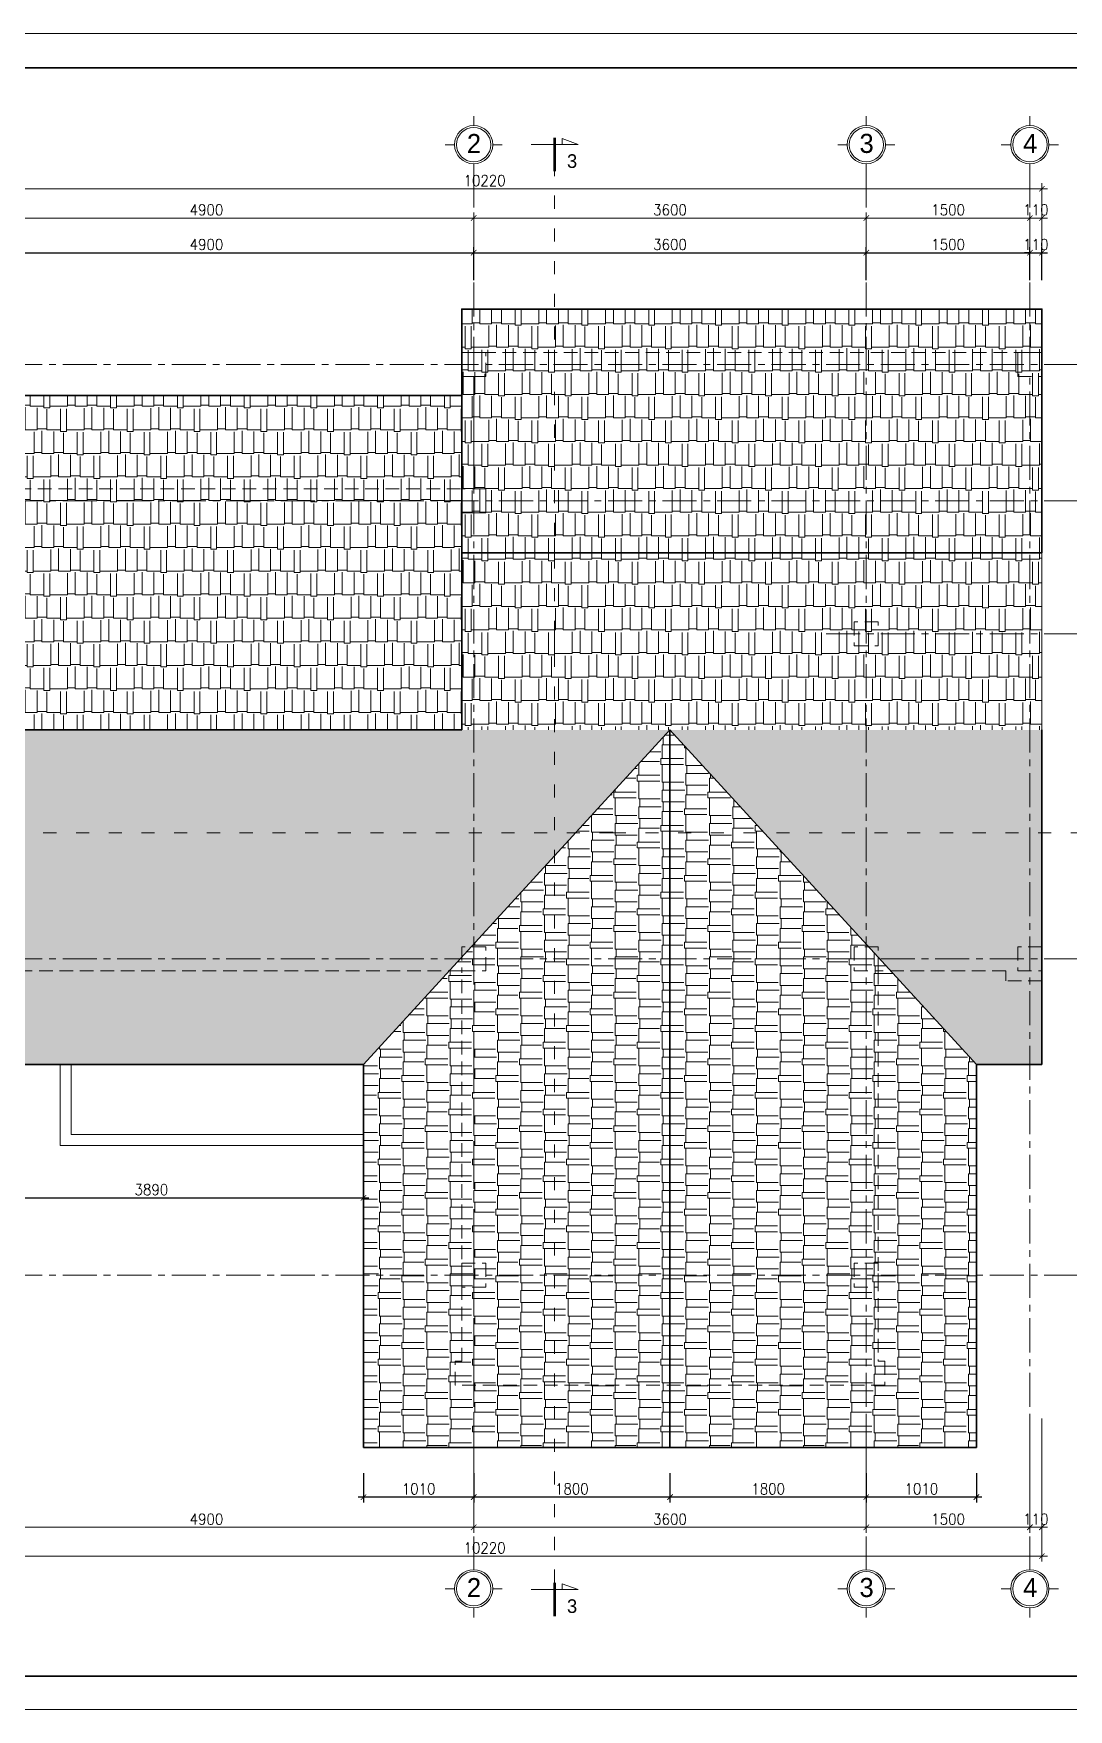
# Model space of a CAD drawing. Header units: millimetres. Extents: x -529782 to -142003, y -492574 to -273331.
# Drawn here: x -198593 to -189104, y -371894 to -356525 of the extents above; entities that cross this region are included whole.
import ezdxf
from ezdxf.enums import TextEntityAlignment as Align

# ---------------------------------------------------------------- set-up
doc = ezdxf.new("R2010")
doc.units = ezdxf.units.MM
doc.header["$LTSCALE"] = 500
doc.header["$MEASUREMENT"] = 0
doc.header["$PDMODE"] = 3
for name, pattern in [('ACAD_ISO03W100', [30, 12, -18]), ('CENTER', [2, 1.25, -0.25, 0.25, -0.25]), ('HIDDEN', [0.375, 0.25, -0.125])]:
    doc.linetypes.add(name, pattern=pattern)
doc.layers.get('0').update_dxf_attribs({"linetype": 'CONTINUOUS', "lineweight": 13})
doc.layers.get('Defpoints').update_dxf_attribs({"color": 255, "linetype": 'CONTINUOUS', "lineweight": 13})
for name, color, linetype, lineweight in [('1.cat 30', 30, 'CONTINUOUS', 35), ('2.thay 145', 145, 'CONTINUOUS', 18), ('3.manh 08', 8, 'CONTINUOUS', 9), ('4.dim 08', 8, 'CONTINUOUS', 13), ('7.tim 67', 67, 'CENTER', 9), ('9.text \xad white', 7, 'CONTINUOUS', 15), ('CA.khuat 75', 75, 'HIDDEN', 18), ('CA.manh 08', 8, 'CONTINUOUS', 9), ('CA.thay 145', 145, 'CONTINUOUS', 18)]:
    doc.layers.add(name, color=color, linetype=linetype, lineweight=lineweight)
doc.styles.add('CA.JSC1', font='')
doc.styles.get("Standard").update_dxf_attribs({"font": 'txt.shx', "width": 0.9})
doc.styles.add('VnAvantH', font='')
doc.styles.get('CA.JSC1').set_extended_font_data('.VnAvantH')
doc.styles.get('VnAvantH').set_extended_font_data('.VnAvantH')
doc.dimstyles.new('CA 50', dxfattribs={"dimscale": 0, "dimtxt": 100, "dimasz": 50, "dimexe": 50, "dimexo": 0, "dimgap": 25, "dimtad": 1, "dimdec": 0, "dimzin": 0, "dimdsep": 46, "dimtxsty": 'Standard', "dimblk": 'ARCHTICK', "dimcen": 0.09, "dimdle": 50, "dimclrd": 256, "dimclre": 256, "dimclrt": 7, "dimadec": 0, "dimazin": 0, "dimtfac": 1, "dimtdec": 0, "dimtix": 1, "dimtmove": 2, "dimatfit": 3, "dimldrblk": 'DOT', "dimfxl": 1, "dimtolj": 1, "dimtzin": 0, "dimarcsym": 0})
pattern_1 = [(270, (119723.3641879347, -646359.5), (215.9999999999998, -459.0000000000001), [108, -90, 126, -54, 162, -72]), (270, (119732.3641879347, -646467.5), (215.9999999999998, -459.0000000000001), [90, -342, 72, -108]), (270, (119709.8641879347, -646683.5), (215.9999999999998, -459.0000000000001), [54, -558]), (360, (119723.3641879347, -646359.5), (216.0000000000001, 152.9999999999999), [207, -657]), (360, (119723.3641879347, -646467.5), (216.0000000000001, 152.9999999999999), [202.5, -661.5]), (360, (119723.3641879347, -646557.5), (216.0000000000001, 152.9999999999999), [189, -675]), (360, (119709.8641879347, -646683.5), (216.0000000000001, 152.9999999999999), [207, -657]), (360, (119709.8641879347, -646737.5), (216.0000000000001, 152.9999999999999), [207, -657]), (360, (119723.3641879347, -646899.5), (216.0000000000001, 152.9999999999999), [198, -666])]
pattern_2 = [(360, (107061.8641879348, -633722), (459.0000000000001, 215.9999999999998), [108, -90, 126, -54, 162, -72]), (360, (107169.8641879348, -633713), (459.0000000000001, 215.9999999999998), [90, -342, 72, -108]), (360, (107385.8641879348, -633735.5), (459.0000000000001, 215.9999999999998), [54, -558]), (90, (107061.8641879348, -633722), (-152.9999999999999, 216.0000000000001), [207, -657]), (90, (107169.8641879348, -633722), (-152.9999999999999, 216.0000000000001), [202.5, -661.5]), (90, (107259.8641879348, -633722), (-152.9999999999999, 216.0000000000001), [189, -675]), (90, (107385.8641879348, -633735.5), (-152.9999999999999, 216.0000000000001), [207, -657]), (90, (107439.8641879348, -633735.5), (-152.9999999999999, 216.0000000000001), [207, -657]), (90, (107601.8641879348, -633722), (-152.9999999999999, 216.0000000000001), [198, -666])]

# ---------------------------------------------------------------- blocks, each defined once
blk = doc.blocks.new('khung co loan')
at = {"layer": '1.cat 30'}
blk.add_lwpolyline([(1158.281703106128, -14553.47590842255), (1158.281703106128, -303.4759079545038), (20658.28170374641, -303.4759079545038), (20658.28170374641, -14553.47590842255)], close=True, dxfattribs=at)
at = {"layer": '3.manh 08'}
blk.add_lwpolyline([(0, -14850.00000048772), (21000.00000000023, -14850.00000048772), (21000.00000000023, -4.877219907939434e-07), (0, -4.877219907939434e-07)], close=True, dxfattribs=at)
blk = doc.blocks.new('A$C41BA5761')
at = {"layer": '2.thay 145'}
blk.add_lwpolyline([(839.9994073519047, 524.9998310285737, -3898660.642287513), (839.9994073521084, 525.0001542164828, 1.154242490888426e-06), (839.9994073524431, 524.9999926225864, 1.154242490888426e-06)], format="xyb", dxfattribs=at)
at = {"layer": '3.manh 08'}
for p, q in [((524.9994049160159, 1050.000159478077), (524.9994049160159, 875.0001713204256)), ((174.9994048396911, 525.0001523148676), (-0.000583361616008915, 525.0001523148676)), ((874.9994049923262, 525.0001523148676), (1049.999393193633, 525.0001523148676)), ((524.9994049160159, 0.0001831847475841641), (524.9994049160159, 175.000171342399))]:
    blk.add_line(p, q, dxfattribs=at)
blk.add_arc((524.9994049160159, 525.0001713313977), 349.9999999890093, 359.9999968883953, 359.9999381014106, dxfattribs=at)
blk = doc.blocks.new('_ArchTick')
at = {"color": 1, "linetype": 'ByBlock', "const_width": 0.150000081}
blk.add_lwpolyline([(-0.5000002699998731, -0.5000002699998731), (0.5000002699998731, 0.5000002699998731)], dxfattribs=at)
blk = doc.blocks.new('*D629')
at = {"layer": '7.tim 67', "linetype": 'Continuous', "lineweight": -2, "transparency": 16777216}
for p, q in [((60.00000000005824, 2483.999999999942), (5060.000000000058, 2483.999999999942)), ((110.0000000000582, 2022.499999999942), (110.0000000000582, 2533.999999999942)), ((5010.000000000058, 2022.499999999942), (5010.000000000058, 2533.999999999942))]:
    blk.add_line(p, q, dxfattribs=at)
at = {"layer": 'Defpoints', "color": 0, "linetype": 'Continuous', "transparency": 16777216}
for p in [(5010.000000000058, 2483.999999999942), (110.0000000000582, 2022.499999999942), (5010.000000000058, 2022.499999999942)]:
    blk.add_point(p, dxfattribs=at)
at = {"layer": '7.tim 67', "linetype": 'Continuous', "lineweight": -2, "transparency": 16777216, "xscale": 50, "yscale": 50, "zscale": 50, "rotation": 180}
blk.add_blockref('_ArchTick', (110.0000000000582, 2483.999999999942), dxfattribs=at)
at = {"layer": '7.tim 67', "linetype": 'Continuous', "lineweight": -2, "transparency": 16777216, "xscale": 50, "yscale": 50, "zscale": 50}
blk.add_blockref('_ArchTick', (5010.000000000058, 2483.999999999942), dxfattribs=at)
at = {"layer": '7.tim 67', "color": 7, "linetype": 'Continuous', "transparency": 16777216, "insert": (2560.000000000058, 2558.999999999942), "char_height": 100, "attachment_point": 5}
blk.add_mtext('\\A1;4900', dxfattribs=at)
blk = doc.blocks.new('_DOT')
at = {"color": 1, "linetype": 'ByBlock'}
blk.add_line((-0.5, 0), (-1, 0), dxfattribs=at)
at = {"color": 1, "linetype": 'ByBlock', "const_width": 0.5}
blk.add_lwpolyline([(-0.25, 0, 1), (0.25, 0, 1)], format="xyb", close=True, dxfattribs=at)
blk = doc.blocks.new('*D630')
at = {"layer": '7.tim 67', "linetype": 'Continuous', "lineweight": -2, "transparency": 16777216}
for p, q in [((4960.000000000058, 2483.999999999942), (8659.999999999302, 2483.999999999942)), ((5010.000000000058, 2022.499999999942), (5010.000000000058, 2533.999999999942)), ((8609.999999999302, 2022.499999999942), (8609.999999999302, 2533.999999999942))]:
    blk.add_line(p, q, dxfattribs=at)
at = {"layer": 'Defpoints', "color": 0, "linetype": 'Continuous', "transparency": 16777216}
for p in [(8609.999999999302, 2483.999999999942), (5010.000000000058, 2022.499999999942), (8609.999999999302, 2022.499999999942)]:
    blk.add_point(p, dxfattribs=at)
at = {"layer": '7.tim 67', "linetype": 'Continuous', "lineweight": -2, "transparency": 16777216, "xscale": 50, "yscale": 50, "zscale": 50, "rotation": 180}
blk.add_blockref('_ArchTick', (5010.000000000058, 2483.999999999942), dxfattribs=at)
at = {"layer": '7.tim 67', "linetype": 'Continuous', "lineweight": -2, "transparency": 16777216, "xscale": 50, "yscale": 50, "zscale": 50}
blk.add_blockref('_ArchTick', (8609.999999999302, 2483.999999999942), dxfattribs=at)
at = {"layer": '7.tim 67', "color": 7, "linetype": 'Continuous', "transparency": 16777216, "insert": (6809.99999999968, 2558.999999999942), "char_height": 100, "attachment_point": 5}
blk.add_mtext('\\A1;3600', dxfattribs=at)
blk = doc.blocks.new('*D631')
at = {"layer": '7.tim 67', "linetype": 'Continuous', "lineweight": -2, "transparency": 16777216}
for p, q in [((8559.999999999302, 2483.999999999942), (10160.00000000006, 2483.999999999942)), ((8609.999999999302, 2022.499999999942), (8609.999999999302, 2533.999999999942)), ((10110.00000000006, 2022.499999999942), (10110.00000000006, 2533.999999999942))]:
    blk.add_line(p, q, dxfattribs=at)
at = {"layer": 'Defpoints', "color": 0, "linetype": 'Continuous', "transparency": 16777216}
for p in [(10110.00000000006, 2483.999999999942), (8609.999999999302, 2022.499999999942), (10110.00000000006, 2022.499999999942)]:
    blk.add_point(p, dxfattribs=at)
at = {"layer": '7.tim 67', "linetype": 'Continuous', "lineweight": -2, "transparency": 16777216, "xscale": 50, "yscale": 50, "zscale": 50, "rotation": 180}
blk.add_blockref('_ArchTick', (8609.999999999302, 2483.999999999942), dxfattribs=at)
at = {"layer": '7.tim 67', "linetype": 'Continuous', "lineweight": -2, "transparency": 16777216, "xscale": 50, "yscale": 50, "zscale": 50}
blk.add_blockref('_ArchTick', (10110.00000000006, 2483.999999999942), dxfattribs=at)
at = {"layer": '7.tim 67', "color": 7, "linetype": 'Continuous', "transparency": 16777216, "insert": (9359.99999999968, 2558.999999999942), "char_height": 100, "attachment_point": 5}
blk.add_mtext('\\A1;1500', dxfattribs=at)
blk = doc.blocks.new('*D632')
at = {"layer": '7.tim 67', "linetype": 'Continuous', "lineweight": -2, "transparency": 16777216}
for p, q in [((10110.00000000006, 2483.999999999942), (10060.00000000006, 2483.999999999942)), ((10110.00000000006, 2022.499999999942), (10110.00000000006, 2533.999999999942)), ((10110.00000000006, 2483.999999999942), (10220.00000000006, 2483.999999999942)), ((10220.00000000006, 2022.499999999942), (10220.00000000006, 2533.999999999942)), ((10220.00000000006, 2483.999999999942), (10270.00000000006, 2483.999999999942))]:
    blk.add_line(p, q, dxfattribs=at)
at = {"layer": 'Defpoints', "color": 0, "linetype": 'Continuous', "transparency": 16777216}
for p in [(10220.00000000006, 2483.999999999942), (10110.00000000006, 2022.499999999942), (10220.00000000006, 2022.499999999942)]:
    blk.add_point(p, dxfattribs=at)
at = {"layer": '7.tim 67', "linetype": 'Continuous', "lineweight": -2, "transparency": 16777216, "xscale": 50, "yscale": 50, "zscale": 50}
blk.add_blockref('_ArchTick', (10110.00000000006, 2483.999999999942), dxfattribs=at)
at = {"layer": '7.tim 67', "linetype": 'Continuous', "lineweight": -2, "transparency": 16777216, "xscale": 50, "yscale": 50, "zscale": 50, "rotation": 180}
blk.add_blockref('_ArchTick', (10220.00000000006, 2483.999999999942), dxfattribs=at)
at = {"layer": '7.tim 67', "color": 7, "linetype": 'Continuous', "transparency": 16777216, "insert": (10165.00000000006, 2558.999999999942), "char_height": 100, "attachment_point": 5}
blk.add_mtext('\\A1;110', dxfattribs=at)
blk = doc.blocks.new('*D633')
at = {"layer": '7.tim 67', "linetype": 'Continuous', "lineweight": -2, "transparency": 16777216}
for p, q in [((5.820766091346741e-11, 2022.499999999942), (5.825542213863416e-11, 2802.499999999942)), ((10220.00000000006, 2022.499999999942), (10220.00000000006, 2802.499999999942)), ((-49.99999999994175, 2752.499999999942), (10270.00000000006, 2752.499999999942))]:
    blk.add_line(p, q, dxfattribs=at)
at = {"layer": 'Defpoints', "color": 0, "linetype": 'Continuous', "transparency": 16777216}
for p in [(10220.00000000006, 2752.499999999942), (5.820766091346741e-11, 2022.499999999942), (10220.00000000006, 2022.499999999942)]:
    blk.add_point(p, dxfattribs=at)
at = {"layer": '7.tim 67', "linetype": 'Continuous', "lineweight": -2, "transparency": 16777216, "xscale": 50, "yscale": 50, "zscale": 50, "rotation": 180}
blk.add_blockref('_ArchTick', (5.825236052163629e-11, 2752.499999999942), dxfattribs=at)
at = {"layer": '7.tim 67', "linetype": 'Continuous', "lineweight": -2, "transparency": 16777216, "xscale": 50, "yscale": 50, "zscale": 50}
blk.add_blockref('_ArchTick', (10220.00000000006, 2752.499999999942), dxfattribs=at)
at = {"layer": '7.tim 67', "color": 7, "linetype": 'Continuous', "transparency": 16777216, "insert": (5110.000000000058, 2827.499999999942), "char_height": 100, "attachment_point": 5}
blk.add_mtext('\\A1;10220', dxfattribs=at)
blk = doc.blocks.new('*D641')
at = {"layer": '7.tim 67', "linetype": 'Continuous', "lineweight": -2, "transparency": 16777216}
for p, q in [((110.0000000000582, -8525.5), (110.0000000000581, -9572.000000000058)), ((5010.000000000058, -8525.5), (5010.000000000058, -9572.000000000058)), ((60.00000000005815, -9522.000000000058), (5060.000000000058, -9522.000000000058))]:
    blk.add_line(p, q, dxfattribs=at)
at = {"layer": 'Defpoints', "color": 0, "linetype": 'Continuous', "transparency": 16777216}
for p in [(110.0000000000582, -8525.5), (5010.000000000058, -8525.5), (5010.000000000058, -9522.000000000058)]:
    blk.add_point(p, dxfattribs=at)
at = {"layer": '7.tim 67', "linetype": 'Continuous', "lineweight": -2, "transparency": 16777216, "xscale": 50, "yscale": 50, "zscale": 50, "rotation": 180}
blk.add_blockref('_ArchTick', (110.0000000000582, -9522.000000000058), dxfattribs=at)
at = {"layer": '7.tim 67', "linetype": 'Continuous', "lineweight": -2, "transparency": 16777216, "xscale": 50, "yscale": 50, "zscale": 50}
blk.add_blockref('_ArchTick', (5010.000000000058, -9522.000000000058), dxfattribs=at)
at = {"layer": '7.tim 67', "color": 7, "linetype": 'Continuous', "transparency": 16777216, "insert": (2560.000000000058, -9447.000000000058), "char_height": 100, "attachment_point": 5}
blk.add_mtext('\\A1;4900', dxfattribs=at)
blk = doc.blocks.new('*D642')
at = {"layer": '7.tim 67', "linetype": 'Continuous', "lineweight": -2, "transparency": 16777216}
for p, q in [((5010.000000000058, -8525.5), (5010.000000000058, -9572.000000000058)), ((8609.999999999302, -8525.5), (8609.999999999302, -9572.000000000058)), ((4960.000000000058, -9522.000000000058), (8659.999999999302, -9522.000000000058))]:
    blk.add_line(p, q, dxfattribs=at)
at = {"layer": 'Defpoints', "color": 0, "linetype": 'Continuous', "transparency": 16777216}
for p in [(5010.000000000058, -8525.5), (8609.999999999302, -8525.5), (8609.999999999302, -9522.000000000058)]:
    blk.add_point(p, dxfattribs=at)
at = {"layer": '7.tim 67', "linetype": 'Continuous', "lineweight": -2, "transparency": 16777216, "xscale": 50, "yscale": 50, "zscale": 50, "rotation": 180}
blk.add_blockref('_ArchTick', (5010.000000000058, -9522.000000000058), dxfattribs=at)
at = {"layer": '7.tim 67', "linetype": 'Continuous', "lineweight": -2, "transparency": 16777216, "xscale": 50, "yscale": 50, "zscale": 50}
blk.add_blockref('_ArchTick', (8609.999999999302, -9522.000000000058), dxfattribs=at)
at = {"layer": '7.tim 67', "color": 7, "linetype": 'Continuous', "transparency": 16777216, "insert": (6809.99999999968, -9447.000000000058), "char_height": 100, "attachment_point": 5}
blk.add_mtext('\\A1;3600', dxfattribs=at)
blk = doc.blocks.new('*D643')
at = {"layer": '7.tim 67', "linetype": 'Continuous', "lineweight": -2, "transparency": 16777216}
for p, q in [((8609.999999999302, -8525.5), (8609.999999999302, -9572.000000000058)), ((10110.00000000006, -8525.5), (10110.00000000006, -9572.000000000058)), ((8559.999999999302, -9522.000000000058), (10160.00000000006, -9522.000000000058))]:
    blk.add_line(p, q, dxfattribs=at)
at = {"layer": 'Defpoints', "color": 0, "linetype": 'Continuous', "transparency": 16777216}
for p in [(8609.999999999302, -8525.5), (10110.00000000006, -8525.5), (10110.00000000006, -9522.000000000058)]:
    blk.add_point(p, dxfattribs=at)
at = {"layer": '7.tim 67', "linetype": 'Continuous', "lineweight": -2, "transparency": 16777216, "xscale": 50, "yscale": 50, "zscale": 50, "rotation": 180}
blk.add_blockref('_ArchTick', (8609.999999999302, -9522.000000000058), dxfattribs=at)
at = {"layer": '7.tim 67', "linetype": 'Continuous', "lineweight": -2, "transparency": 16777216, "xscale": 50, "yscale": 50, "zscale": 50}
blk.add_blockref('_ArchTick', (10110.00000000006, -9522.000000000058), dxfattribs=at)
at = {"layer": '7.tim 67', "color": 7, "linetype": 'Continuous', "transparency": 16777216, "insert": (9359.99999999968, -9447.000000000058), "char_height": 100, "attachment_point": 5}
blk.add_mtext('\\A1;1500', dxfattribs=at)
blk = doc.blocks.new('*D644')
at = {"layer": '7.tim 67', "linetype": 'Continuous', "lineweight": -2, "transparency": 16777216}
for p, q in [((10110.00000000006, -8525.5), (10110.00000000006, -9572.000000000058)), ((10220.00000000146, -8525.5), (10220.00000000146, -9572.000000000058)), ((10110.00000000006, -9522.000000000058), (10060.00000000006, -9522.000000000058)), ((10110.00000000006, -9522.000000000058), (10220.00000000146, -9522.000000000058)), ((10220.00000000146, -9522.000000000058), (10270.00000000146, -9522.000000000058))]:
    blk.add_line(p, q, dxfattribs=at)
at = {"layer": 'Defpoints', "color": 0, "linetype": 'Continuous', "transparency": 16777216}
for p in [(10110.00000000006, -8525.5), (10220.00000000146, -8525.5), (10220.00000000146, -9522.000000000058)]:
    blk.add_point(p, dxfattribs=at)
at = {"layer": '7.tim 67', "linetype": 'Continuous', "lineweight": -2, "transparency": 16777216, "xscale": 50, "yscale": 50, "zscale": 50}
blk.add_blockref('_ArchTick', (10110.00000000006, -9522.000000000058), dxfattribs=at)
at = {"layer": '7.tim 67', "linetype": 'Continuous', "lineweight": -2, "transparency": 16777216, "xscale": 50, "yscale": 50, "zscale": 50, "rotation": 180}
blk.add_blockref('_ArchTick', (10220.00000000146, -9522.000000000058), dxfattribs=at)
at = {"layer": '7.tim 67', "color": 7, "linetype": 'Continuous', "transparency": 16777216, "insert": (10165.00000000076, -9447.000000000058), "char_height": 100, "attachment_point": 5}
blk.add_mtext('\\A1;110', dxfattribs=at)
blk = doc.blocks.new('*D645')
at = {"layer": '7.tim 67', "linetype": 'Continuous', "lineweight": -2, "transparency": 16777216}
for p, q in [((5.817367696478944e-11, -8525.5), (5.809343198327531e-11, -9836.000000000058)), ((10220.00000000146, -8525.5), (10220.00000000146, -9836.000000000058)), ((-49.99999999994191, -9786.000000000058), (10270.00000000146, -9786.000000000058))]:
    blk.add_line(p, q, dxfattribs=at)
at = {"layer": 'Defpoints', "color": 0, "linetype": 'Continuous', "transparency": 16777216}
for p in [(5.817367696478944e-11, -8525.5), (10220.00000000146, -8525.5), (10220.00000000146, -9786.000000000058)]:
    blk.add_point(p, dxfattribs=at)
at = {"layer": '7.tim 67', "linetype": 'Continuous', "lineweight": -2, "transparency": 16777216, "xscale": 50, "yscale": 50, "zscale": 50, "rotation": 180}
blk.add_blockref('_ArchTick', (5.809649360027318e-11, -9786.000000000058), dxfattribs=at)
at = {"layer": '7.tim 67', "linetype": 'Continuous', "lineweight": -2, "transparency": 16777216, "xscale": 50, "yscale": 50, "zscale": 50}
blk.add_blockref('_ArchTick', (10220.00000000146, -9786.000000000058), dxfattribs=at)
at = {"layer": '7.tim 67', "color": 7, "linetype": 'Continuous', "transparency": 16777216, "insert": (5110.000000000757, -9711.000000000058), "char_height": 100, "attachment_point": 5}
blk.add_mtext('\\A1;10220', dxfattribs=at)
blk = doc.blocks.new('*D556')
at = {"layer": '4.dim 08', "lineweight": -2, "transparency": 16777216}
for p, q in [((-199507.7716241302, -358534.5529431551), (-194507.7716241302, -358534.5529431551)), ((-199457.7716241302, -358786.4636731787), (-199457.7716241302, -358484.5529431551)), ((-194557.7716241302, -358786.4636731787), (-194557.7716241302, -358484.5529431551))]:
    blk.add_line(p, q, dxfattribs=at)
at = {"layer": 'Defpoints', "color": 0, "transparency": 16777216}
for p in [(-194557.7716241302, -358534.5529431551), (-199457.7716241302, -358786.4636731787), (-194557.7716241302, -358786.4636731787)]:
    blk.add_point(p, dxfattribs=at)
at = {"layer": '4.dim 08', "lineweight": -2, "transparency": 16777216, "xscale": 50, "yscale": 50, "zscale": 50, "rotation": 180}
blk.add_blockref('_ArchTick', (-199457.7716241302, -358534.5529431551), dxfattribs=at)
at = {"layer": '4.dim 08', "lineweight": -2, "transparency": 16777216, "xscale": 50, "yscale": 50, "zscale": 50}
blk.add_blockref('_ArchTick', (-194557.7716241302, -358534.5529431551), dxfattribs=at)
at = {"layer": '4.dim 08', "color": 7, "transparency": 16777216, "insert": (-197007.7716241302, -358459.5529431551), "char_height": 100, "attachment_point": 5}
blk.add_mtext('\\A1;4900', dxfattribs=at)
blk = doc.blocks.new('*D557')
at = {"layer": '4.dim 08', "lineweight": -2, "transparency": 16777216}
for p, q in [((-194607.7716241302, -358534.5529431551), (-190907.771624131, -358534.5529431551)), ((-194557.7716241302, -358786.4636731787), (-194557.7716241302, -358484.5529431551)), ((-190957.771624131, -358786.4636731787), (-190957.771624131, -358484.5529431551))]:
    blk.add_line(p, q, dxfattribs=at)
at = {"layer": 'Defpoints', "color": 0, "transparency": 16777216}
for p in [(-190957.771624131, -358534.5529431551), (-194557.7716241302, -358786.4636731787), (-190957.771624131, -358786.4636731787)]:
    blk.add_point(p, dxfattribs=at)
at = {"layer": '4.dim 08', "lineweight": -2, "transparency": 16777216, "xscale": 50, "yscale": 50, "zscale": 50, "rotation": 180}
blk.add_blockref('_ArchTick', (-194557.7716241302, -358534.5529431551), dxfattribs=at)
at = {"layer": '4.dim 08', "lineweight": -2, "transparency": 16777216, "xscale": 50, "yscale": 50, "zscale": 50}
blk.add_blockref('_ArchTick', (-190957.771624131, -358534.5529431551), dxfattribs=at)
at = {"layer": '4.dim 08', "color": 7, "transparency": 16777216, "insert": (-192757.7716241306, -358459.5529431551), "char_height": 100, "attachment_point": 5}
blk.add_mtext('\\A1;3600', dxfattribs=at)
blk = doc.blocks.new('*D558')
at = {"layer": '4.dim 08', "lineweight": -2, "transparency": 16777216}
for p, q in [((-191007.771624131, -358534.5529431551), (-189407.7716241302, -358534.5529431551)), ((-190957.771624131, -358786.4636731787), (-190957.771624131, -358484.5529431551)), ((-189457.7716241302, -358786.4636731787), (-189457.7716241302, -358484.5529431551))]:
    blk.add_line(p, q, dxfattribs=at)
at = {"layer": 'Defpoints', "color": 0, "transparency": 16777216}
for p in [(-189457.7716241302, -358534.5529431551), (-190957.771624131, -358786.4636731787), (-189457.7716241302, -358786.4636731787)]:
    blk.add_point(p, dxfattribs=at)
at = {"layer": '4.dim 08', "lineweight": -2, "transparency": 16777216, "xscale": 50, "yscale": 50, "zscale": 50, "rotation": 180}
blk.add_blockref('_ArchTick', (-190957.771624131, -358534.5529431551), dxfattribs=at)
at = {"layer": '4.dim 08', "lineweight": -2, "transparency": 16777216, "xscale": 50, "yscale": 50, "zscale": 50}
blk.add_blockref('_ArchTick', (-189457.7716241302, -358534.5529431551), dxfattribs=at)
at = {"layer": '4.dim 08', "color": 7, "transparency": 16777216, "insert": (-190207.7716241306, -358459.5529431551), "char_height": 100, "attachment_point": 5}
blk.add_mtext('\\A1;1500', dxfattribs=at)
blk = doc.blocks.new('*D559')
at = {"layer": '4.dim 08', "lineweight": -2, "transparency": 16777216}
for p, q in [((-189457.7716241302, -358534.5529431551), (-189507.7716241302, -358534.5529431551)), ((-189457.7716241302, -358786.4636731787), (-189457.7716241302, -358484.5529431551)), ((-189457.7716241302, -358534.5529431551), (-189347.7716241302, -358534.5529431551)), ((-189347.7716241302, -358786.4636731787), (-189347.7716241302, -358484.5529431551)), ((-189347.7716241302, -358534.5529431551), (-189297.7716241302, -358534.5529431551))]:
    blk.add_line(p, q, dxfattribs=at)
at = {"layer": 'Defpoints', "color": 0, "transparency": 16777216}
for p in [(-189347.7716241302, -358534.5529431551), (-189457.7716241302, -358786.4636731787), (-189347.7716241302, -358786.4636731787)]:
    blk.add_point(p, dxfattribs=at)
at = {"layer": '4.dim 08', "lineweight": -2, "transparency": 16777216, "xscale": 50, "yscale": 50, "zscale": 50}
blk.add_blockref('_ArchTick', (-189457.7716241302, -358534.5529431551), dxfattribs=at)
at = {"layer": '4.dim 08', "lineweight": -2, "transparency": 16777216, "xscale": 50, "yscale": 50, "zscale": 50, "rotation": 180}
blk.add_blockref('_ArchTick', (-189347.7716241302, -358534.5529431551), dxfattribs=at)
at = {"layer": '4.dim 08', "color": 7, "transparency": 16777216, "insert": (-189402.7716241302, -358459.5529431551), "char_height": 100, "attachment_point": 5}
blk.add_mtext('\\A1;110', dxfattribs=at)
blk = doc.blocks.new('*D560')
at = {"layer": '4.dim 08', "lineweight": -2, "transparency": 16777216}
for p, q in [((-190957.771624131, -369725.3239339162), (-190957.771624131, -369996.0072145662)), ((-189947.7716241301, -369725.3239339162), (-189947.7716241301, -369996.0072145662)), ((-189897.7716241301, -369946.0072145662), (-191007.771624131, -369946.0072145662))]:
    blk.add_line(p, q, dxfattribs=at)
at = {"layer": 'Defpoints', "color": 0, "transparency": 16777216}
for p in [(-190957.771624131, -369725.3239339162), (-189947.7716241301, -369725.3239339162), (-190957.771624131, -369946.0072145662)]:
    blk.add_point(p, dxfattribs=at)
at = {"layer": '4.dim 08', "lineweight": -2, "transparency": 16777216, "xscale": 50, "yscale": 50, "zscale": 50, "rotation": 180}
blk.add_blockref('_ArchTick', (-190957.771624131, -369946.0072145662), dxfattribs=at)
at = {"layer": '4.dim 08', "lineweight": -2, "transparency": 16777216, "xscale": 50, "yscale": 50, "zscale": 50}
blk.add_blockref('_ArchTick', (-189947.7716241301, -369946.0072145662), dxfattribs=at)
at = {"layer": '4.dim 08', "color": 7, "transparency": 16777216, "insert": (-190452.7716241305, -369871.0072145662), "char_height": 100, "attachment_point": 5}
blk.add_mtext('\\A1;1010', dxfattribs=at)
blk = doc.blocks.new('*D561')
at = {"layer": '4.dim 08', "lineweight": -2, "transparency": 16777216}
for p, q in [((-192757.7716241301, -369725.3239339162), (-192757.7716241301, -369996.0072145662)), ((-190957.771624131, -369725.3239339162), (-190957.771624131, -369996.0072145662)), ((-190907.771624131, -369946.0072145662), (-192807.7716241301, -369946.0072145662))]:
    blk.add_line(p, q, dxfattribs=at)
at = {"layer": 'Defpoints', "color": 0, "transparency": 16777216}
for p in [(-192757.7716241301, -369725.3239339162), (-190957.771624131, -369725.3239339162), (-192757.7716241301, -369946.0072145662)]:
    blk.add_point(p, dxfattribs=at)
at = {"layer": '4.dim 08', "lineweight": -2, "transparency": 16777216, "xscale": 50, "yscale": 50, "zscale": 50, "rotation": 180}
blk.add_blockref('_ArchTick', (-192757.7716241301, -369946.0072145662), dxfattribs=at)
at = {"layer": '4.dim 08', "lineweight": -2, "transparency": 16777216, "xscale": 50, "yscale": 50, "zscale": 50}
blk.add_blockref('_ArchTick', (-190957.771624131, -369946.0072145662), dxfattribs=at)
at = {"layer": '4.dim 08', "color": 7, "transparency": 16777216, "insert": (-191857.7716241305, -369871.0072145662), "char_height": 100, "attachment_point": 5}
blk.add_mtext('\\A1;1800', dxfattribs=at)
blk = doc.blocks.new('*D562')
at = {"layer": '4.dim 08', "lineweight": -2, "transparency": 16777216}
for p, q in [((-194557.7716241302, -369725.3239339162), (-194557.7716241302, -369996.0072145662)), ((-192757.7716241301, -369725.3239339162), (-192757.7716241301, -369996.0072145662)), ((-192707.7716241301, -369946.0072145662), (-194607.7716241302, -369946.0072145662))]:
    blk.add_line(p, q, dxfattribs=at)
at = {"layer": 'Defpoints', "color": 0, "transparency": 16777216}
for p in [(-194557.7716241302, -369725.3239339162), (-192757.7716241301, -369725.3239339162), (-194557.7716241302, -369946.0072145662)]:
    blk.add_point(p, dxfattribs=at)
at = {"layer": '4.dim 08', "lineweight": -2, "transparency": 16777216, "xscale": 50, "yscale": 50, "zscale": 50, "rotation": 180}
blk.add_blockref('_ArchTick', (-194557.7716241302, -369946.0072145662), dxfattribs=at)
at = {"layer": '4.dim 08', "lineweight": -2, "transparency": 16777216, "xscale": 50, "yscale": 50, "zscale": 50}
blk.add_blockref('_ArchTick', (-192757.7716241301, -369946.0072145662), dxfattribs=at)
at = {"layer": '4.dim 08', "color": 7, "transparency": 16777216, "insert": (-193657.7716241302, -369871.0072145662), "char_height": 100, "attachment_point": 5}
blk.add_mtext('\\A1;1800', dxfattribs=at)
blk = doc.blocks.new('*D563')
at = {"layer": '4.dim 08', "lineweight": -2, "transparency": 16777216}
for p, q in [((-195567.7716241303, -369725.3239339162), (-195567.7716241303, -369996.0072145662)), ((-194557.7716241302, -369725.3239339162), (-194557.7716241302, -369996.0072145662)), ((-194507.7716241302, -369946.0072145662), (-195617.7716241303, -369946.0072145662))]:
    blk.add_line(p, q, dxfattribs=at)
at = {"layer": 'Defpoints', "color": 0, "transparency": 16777216}
for p in [(-195567.7716241303, -369725.3239339162), (-194557.7716241302, -369725.3239339162), (-195567.7716241303, -369946.0072145662)]:
    blk.add_point(p, dxfattribs=at)
at = {"layer": '4.dim 08', "lineweight": -2, "transparency": 16777216, "xscale": 50, "yscale": 50, "zscale": 50, "rotation": 180}
blk.add_blockref('_ArchTick', (-195567.7716241303, -369946.0072145662), dxfattribs=at)
at = {"layer": '4.dim 08', "lineweight": -2, "transparency": 16777216, "xscale": 50, "yscale": 50, "zscale": 50}
blk.add_blockref('_ArchTick', (-194557.7716241302, -369946.0072145662), dxfattribs=at)
at = {"layer": '4.dim 08', "color": 7, "transparency": 16777216, "insert": (-195062.7716241303, -369871.0072145662), "char_height": 100, "attachment_point": 5}
blk.add_mtext('\\A1;1010', dxfattribs=at)
blk = doc.blocks.new('*D569')
at = {"layer": '4.dim 08', "lineweight": -2, "transparency": 16777216}
for p, q in [((-199457.7716241302, -366826.0995525384), (-199457.7716241302, -367252.1870962726)), ((-195567.7716241302, -366826.0995525384), (-195567.7716241302, -367252.1870962726)), ((-199507.7716241302, -367202.1870962726), (-195517.7716241302, -367202.1870962726))]:
    blk.add_line(p, q, dxfattribs=at)
at = {"layer": 'Defpoints', "color": 0, "transparency": 16777216}
for p in [(-199457.7716241302, -366826.0995525384), (-195567.7716241302, -366826.0995525384), (-195567.7716241302, -367202.1870962726)]:
    blk.add_point(p, dxfattribs=at)
at = {"layer": '4.dim 08', "lineweight": -2, "transparency": 16777216, "xscale": 50, "yscale": 50, "zscale": 50, "rotation": 180}
blk.add_blockref('_ArchTick', (-199457.7716241302, -367202.1870962726), dxfattribs=at)
at = {"layer": '4.dim 08', "lineweight": -2, "transparency": 16777216, "xscale": 50, "yscale": 50, "zscale": 50}
blk.add_blockref('_ArchTick', (-195567.7716241302, -367202.1870962726), dxfattribs=at)
at = {"layer": '4.dim 08', "color": 7, "transparency": 16777216, "insert": (-197512.7716241302, -367127.1870962726), "char_height": 100, "attachment_point": 5}
blk.add_mtext('\\A1;3890', dxfattribs=at)
blk = doc.blocks.new('vet cat')
at = {"layer": '1.cat 30', "const_width": 50}
blk.add_lwpolyline([(-82591.75442858087, -188552.374450662), (-81976.3102295734, -188552.374450662)], dxfattribs=at)
at = {"layer": '2.thay 145'}
blk.add_line((-82573.9127453561, -188410.7276975132), (-82468.66558877937, -188410.7276975132), dxfattribs=at)
blk.add_lwpolyline([(-82468.66558877937, -188983.1853899672), (-82468.66558877937, -188121.5635113568), (-82573.9127453561, -188410.7276975132)], dxfattribs=at)
blk = doc.blocks.new('sdfdggh')
at = {"layer": '7.tim 67', "ltscale": 0.5}
for p, q in [((5010.000000000058, 2894.499999999942), (5010.000000000058, -9823.000000000058)), ((8609.999999999302, 2894.499999999942), (8609.999999999302, -9823.000000000058)), ((10110.00000000006, 2894.499999999942), (10110.00000000006, -9823.000000000058)), ((12554.49999999994, 1140.000000000058), (-2632.000000000058, 1140.000000000058)), ((12554.49999999994, -110), (-2632.000000000058, -110)), ((12554.49999999994, -1329.999999999942), (8221.499999999942, -1329.999999999942)), ((12554.49999999994, -4310), (-2632.000000000058, -4310)), ((12554.49999999994, -7209.999999999942), (-2632.000000000058, -7209.999999999942))]:
    blk.add_line(p, q, dxfattribs=at)
at = {"layer": '2.thay 145', "xscale": 0.5, "yscale": 0.5, "zscale": 0.5}
for p in [(4747.500297542021, 2894.499908407568), (8347.500297541264, 2894.499908407568), (9847.500297542021, 2894.499908407568), (4747.500297542021, -10348.00007973908), (8347.500297541264, -10348.00007973908), (9847.500297542021, -10348.00007973908)]:
    blk.add_blockref('A$C41BA5761', p, dxfattribs=at)
at = {"layer": '9.text \xad white', "style": 'CA.JSC1'}
for s, p in [('2', (5012.750316522724, 3168.749930287537)), ('3', (8612.750316521968, 3168.749930287537)), ('4', (10112.75031652272, 3168.749930287537)), ('2', (5012.750316522724, -10073.75005785911)), ('3', (8612.750316521968, -10073.75005785911)), ('4', (10112.75031652272, -10073.75005785911))]:
    blk.add_text(s, height=174.9999882000658, dxfattribs=at).set_placement(p, align=Align.MIDDLE)
at = {"layer": '7.tim 67', "color": 9, "linetype": 'Continuous'}
for base, p1, p2, picture, middle in [((10220.00000000006, 2752.499999999942), (5.820766091346741e-11, 2022.499999999942), (10220.00000000006, 2022.499999999942), '*D633', (5110.000000000058, 2827.499999999942)), ((5010.000000000058, 2483.999999999942), (110.0000000000582, 2022.499999999942), (5010.000000000058, 2022.499999999942), '*D629', (2560.000000000058, 2558.999999999942)), ((8609.999999999302, 2483.999999999942), (5010.000000000058, 2022.499999999942), (8609.999999999302, 2022.499999999942), '*D630', (6809.99999999968, 2558.999999999942)), ((10110.00000000006, 2483.999999999942), (8609.999999999302, 2022.499999999942), (10110.00000000006, 2022.499999999942), '*D631', (9359.99999999968, 2558.999999999942)), ((10220.00000000006, 2483.999999999942), (10110.00000000006, 2022.499999999942), (10220.00000000006, 2022.499999999942), '*D632', (10165.00000000006, 2558.999999999942)), ((10220.00000000146, -9786.000000000058), (5.817367696478944e-11, -8525.5), (10220.00000000146, -8525.5), '*D645', (5110.000000000757, -9711.000000000058)), ((5010.000000000058, -9522.000000000058), (110.0000000000582, -8525.5), (5010.000000000058, -8525.5), '*D641', (2560.000000000058, -9447.000000000058)), ((8609.999999999302, -9522.000000000058), (5010.000000000058, -8525.5), (8609.999999999302, -8525.5), '*D642', (6809.99999999968, -9447.000000000058)), ((10110.00000000006, -9522.000000000058), (8609.999999999302, -8525.5), (10110.00000000006, -8525.5), '*D643', (9359.99999999968, -9447.000000000058)), ((10220.00000000146, -9522.000000000058), (10110.00000000006, -8525.5), (10220.00000000146, -8525.5), '*D644', (10165.00000000076, -9447.000000000058))]:
    dim = blk.add_linear_dim(base=base, p1=p1, p2=p2, dimstyle='CA 50', override={"dimscale": 1}, dxfattribs=at)
    dim.commit()
    dim.dimension.update_dxf_attribs({"geometry": picture, "text_midpoint": middle})

msp = doc.modelspace()

# ---------------------------------------------------------------- hatches: boundary and pattern name
at = {"layer": '2.thay 145'}
h = msp.add_hatch(dxfattribs=at)
h.set_pattern_fill('AR-RSHKE', color=256, scale=18, angle=-2.544443745170813e-14, style=0)
h.set_pattern_definition(pattern_2)
h.paths.add_polyline_path([(-189347.7716241301, -361286.6641360958), (-189347.7716241301, -359670.9999999998), (-189567.7716241301, -359670.9999999998), (-189567.7716241301, -359450.9999999998), (-194447.7716241301, -359450.9999999998), (-194447.7716241301, -359670.9999999998), (-194557.7716241301, -359670.9999999998), (-194557.7716241301, -360700.9999999999), (-194447.7716241301, -360700.9999999999), (-194447.7716241301, -360920.9999999999), (-194667.7716241301, -360920.9999999999), (-194667.7716241302, -361286.6641360957)])
h.paths.add_polyline_path([(-194447.7716241301, -360920.9999999999), (-194447.7716241301, -360700.9999999999), (-194667.7716241301, -360700.9999999999), (-194667.7716241301, -360920.9999999999)], flags=17)
h.paths.add_polyline_path([(-194557.7716241301, -360700.9999999999), (-194557.7716241301, -359670.9999999998), (-194667.7716241301, -359670.9999999999), (-194667.7716241301, -360700.9999999999)], flags=17)
h.paths.add_polyline_path([(-194447.7716241301, -359670.9999999998), (-194447.7716241301, -359450.9999999998), (-194667.7716241301, -359450.9999999999), (-194667.7716241301, -359670.9999999998)], flags=17)
h.paths.add_polyline_path([(-194447.7716241301, -359450.9999999998), (-189347.7716241301, -359450.9999999998), (-189347.7716241301, -359050.9999999998), (-194667.7716241301, -359050.9999999998), (-194667.7716241301, -359450.9999999998)])
h.paths.add_polyline_path([(-189347.7716241301, -359670.9999999998), (-189347.7716241301, -359450.9999999998), (-189567.7716241301, -359450.9999999998), (-189567.7716241301, -359670.9999999998)])
h = msp.add_hatch(dxfattribs=at)
h.set_pattern_fill('AR-RSHKE', color=256, scale=18, angle=-2.544443745170813e-14, style=0)
h.set_pattern_definition([(360, (119723.3641879347, -646359.5), (459.0000000000001, 215.9999999999998), [108, -90, 126, -54, 162, -72]), (360, (119831.3641879347, -646350.5), (459.0000000000001, 215.9999999999998), [90, -342, 72, -108]), (360, (120047.3641879347, -646373), (459.0000000000001, 215.9999999999998), [54, -558]), (90, (119723.3641879347, -646359.5), (-152.9999999999999, 216.0000000000001), [207, -657]), (90, (119831.3641879347, -646359.5), (-152.9999999999999, 216.0000000000001), [202.5, -661.5]), (90, (119921.3641879347, -646359.5), (-152.9999999999999, 216.0000000000001), [189, -675]), (90, (120047.3641879347, -646373), (-152.9999999999999, 216.0000000000001), [207, -657]), (90, (120101.3641879347, -646373), (-152.9999999999999, 216.0000000000001), [207, -657]), (90, (120263.3641879347, -646359.5), (-152.9999999999999, 216.0000000000001), [198, -666])])
h.paths.add_polyline_path([(-194667.7716241301, -362911), (-194667.7716241303, -359844.9365071057), (-200467.7716241301, -359844.9365071058), (-200467.7716241301, -362911)])
h = msp.add_hatch(dxfattribs=at)
h.set_pattern_fill('AR-RSHKE', color=256, scale=18, angle=-90.00000000000001, style=0)
h.set_pattern_definition(pattern_1)
h.paths.add_polyline_path([(-189947.7716241301, -369490.9999999997), (-189947.7716241303, -365978.7671153217), (-192757.7716241301, -362910.9999999999), (-192757.7716241301, -369490.9999999997)])
at = {"layer": 'CA.manh 08'}
h = msp.add_hatch(dxfattribs=at)
h.set_pattern_fill('AR-RSHKE', color=256, scale=18, angle=-2.544443745170813e-14, style=0)
h.set_pattern_definition(pattern_2)
h.paths.add_polyline_path([(-189347.7716241301, -362910.9999999999), (-189347.7716241302, -361286.6641360957), (-194667.7716241301, -361286.6641360957), (-194667.7716241301, -362911)])
h.paths.add_polyline_path([(-190847.7716241309, -362140.9999999998), (-191067.771624131, -362140.9999999998), (-191067.771624131, -361920.9999999998), (-190847.771624131, -361920.9999999998)], flags=16)
h.paths.add_polyline_path([(-190847.771624131, -362140.9999999998), (-190847.771624131, -361920.9999999998), (-191067.771624131, -361920.9999999998), (-191067.771624131, -362140.9999999998)], flags=0)
h = msp.add_hatch(dxfattribs=at)
h.set_pattern_fill('AR-RSHKE', color=256, scale=18, angle=-2.544443745170813e-14, style=0)
h.set_pattern_definition(pattern_2)
h.paths.add_polyline_path([(-195567.7716241301, -365978.7671153216), (-192757.7716241303, -362911), (-194667.7716241301, -362911), (-200467.7716241301, -362911), (-200467.7716241301, -365978.7671153217)])
h.paths.add_polyline_path([(-189947.7716241303, -365978.7671153217), (-189347.7716241301, -365978.7671153217), (-189347.7716241303, -362911), (-192757.7716241301, -362911)])
h = msp.add_hatch(dxfattribs=at)
h.set_pattern_fill('AR-RSHKE', color=256, scale=18, angle=-90.00000000000001, style=0)
h.set_pattern_definition(pattern_1)
h.paths.add_polyline_path([(-192757.7716241301, -369490.9999999997), (-192757.7716241303, -362911), (-195567.7716241301, -365978.7671153215), (-195567.7716241301, -369490.9999999997)])

# ---------------------------------------------------------------- linework, layer by layer
at = {"layer": '1.cat 30'}
for p, q in [((-194667.7716241301, -359450.9999999998), (-194667.7716241301, -362911)), ((-200467.7716241301, -359844.9365071058), (-194667.7716241301, -359844.9365071057)), ((-194667.7716241301, -361286.6641360957), (-189347.7716241301, -361286.6641360957)), ((-200467.7716241303, -362911), (-194667.7716241301, -362911)), ((-192757.7716241301, -362911), (-195567.7716241301, -365978.7671153216)), ((-192757.7716241301, -369490.9999999997), (-192757.7716241301, -362911)), ((-192757.7716241301, -362911), (-189947.7716241301, -365978.7671153217)), ((-189347.7716241301, -365978.7671153217), (-189347.7716241301, -362911)), ((-200467.7716241301, -365978.7671153217), (-195567.7716241301, -365978.7671153216)), ((-195567.7716241301, -365978.7671153216), (-195567.7716241303, -369490.9999999997)), ((-189947.7716241303, -365978.7671153217), (-189947.7716241301, -369490.9999999997)), ((-189947.7716241301, -365978.7671153217), (-189347.7716241301, -365978.7671153217)), ((-195567.7716241303, -369490.9999999997), (-189947.7716241301, -369490.9999999997))]:
    msp.add_line(p, q, dxfattribs=at)
msp.add_lwpolyline([(-189347.7716241301, -361286.6641360957), (-189347.7716241301, -359050.9999999998), (-194667.7716241301, -359050.9999999998), (-194667.7716241301, -360700.9999999998)], dxfattribs=at)
at = {"layer": '2.thay 145', "color": 1, "linetype": 'ACAD_ISO03W100', "ltscale": 0.02}
msp.add_line((-193815.7284444217, -370731.4125023413), (-193815.7284444217, -357787.5568122643), dxfattribs=at)
msp.add_lwpolyline([(-202403.5675894227, -363855.4155163181), (-193282.6568448432, -363855.4155163181), (-193282.6568448432, -363855.4155163181), (-186686.857164246, -363855.4155163181)], dxfattribs=at)
at = {"layer": '4.dim 08'}
msp.add_lwpolyline([(-195567.7716241302, -366720.9999999998), (-198347.7716241301, -366720.9999999998), (-198347.7716241301, -365978.7671153217)], dxfattribs=at)
at = {"layer": 'CA.khuat 75'}
for points in [[(-189347.7716241301, -359450.9999999998), (-189347.7716241301, -365210.9999999999), (-189677.7716241301, -365210.9999999999), (-189677.7716241301, -365120.9999999999), (-190847.7716241301, -365120.9999999999), (-190847.7716241303, -368700.9999999998), (-190787.7716241303, -368700.9999999998), (-190787.7716241303, -368920.9999999997), (-194727.7716241301, -368920.9999999998), (-194727.7716241301, -368700.9999999998), (-194667.7716241301, -368700.9999999998), (-194667.7716241306, -365120.9999999998), (-199347.7716241301, -365120.9999999998), (-199347.7716241301, -365210.9999999998), (-199677.7716241301, -365210.9999999998), (-199677.7716241301, -360700.9999999998), (-194667.7716241301, -360700.9999999998), (-194667.7716241301, -359450.9999999998)], [(-194667.7716241301, -359670.9999999998), (-194447.7716241301, -359670.9999999998), (-194447.7716241301, -359450.9999999998), (-194667.7716241301, -359450.9999999998)], [(-189567.7716241301, -359670.9999999998), (-189347.7716241301, -359670.9999999998), (-189347.7716241301, -359450.9999999998), (-189567.7716241301, -359450.9999999998)], [(-194667.7716241301, -360920.9999999999), (-194447.7716241301, -360920.9999999999), (-194447.7716241301, -360700.9999999999), (-194667.7716241301, -360700.9999999999)], [(-191067.771624131, -362140.9999999998), (-190847.771624131, -362140.9999999998), (-190847.771624131, -361920.9999999998), (-191067.771624131, -361920.9999999998)], [(-194667.7716241301, -365120.9999999998), (-194447.7716241301, -365120.9999999998), (-194447.7716241301, -364900.9999999998), (-194667.7716241301, -364900.9999999998)], [(-194667.7716241301, -365120.9999999998), (-194447.7716241301, -365120.9999999998), (-194447.7716241301, -364900.9999999998), (-194667.7716241301, -364900.9999999998)], [(-191067.7716241301, -365120.9999999998), (-190847.7716241301, -365120.9999999998), (-190847.7716241301, -364900.9999999998), (-191067.7716241301, -364900.9999999998)], [(-189567.7716241301, -365120.9999999998), (-189347.7716241301, -365120.9999999998), (-189347.7716241301, -364900.9999999998), (-189567.7716241301, -364900.9999999998)], [(-194447.7716241301, -368020.9999999998), (-194667.7716241301, -368020.9999999998), (-194667.7716241301, -367800.9999999998), (-194447.7716241301, -367800.9999999998)], [(-191067.7716241301, -368020.9999999998), (-190847.7716241301, -368020.9999999998), (-190847.7716241301, -367800.9999999998), (-191067.7716241301, -367800.9999999998)]]:
    msp.add_lwpolyline(points, close=True, dxfattribs=at)
at = {"layer": 'CA.thay 145'}
for p, q in [((-194667.7716241301, -359450.9999999998), (-194667.7716241301, -360700.9999999998)), ((-189347.7716241301, -362911), (-189347.7716241301, -359450.9999999998))]:
    msp.add_line(p, q, dxfattribs=at)
for points in [[(-194447.7716241301, -359450.9999999998), (-194667.7716241301, -359450.9999999998), (-194667.7716241301, -359670.9999999998)], [(-189347.7716241301, -359670.9999999998), (-189347.7716241301, -359450.9999999998), (-189567.7716241301, -359450.9999999998)], [(-194557.7716241301, -359670.9999999998), (-194447.7716241301, -359670.9999999998), (-194447.7716241301, -359560.9999999998)], [(-189567.7716241301, -359560.9999999998), (-189567.7716241301, -359670.9999999998), (-189457.7716241301, -359670.9999999998)], [(-194557.7716241301, -359670.9999999998), (-194557.7716241301, -360700.9999999998)], [(-194667.7716241301, -360700.9999999998), (-194667.7716241301, -360920.9999999998)], [(-194557.7716241301, -360920.9999999998), (-194447.7716241301, -360920.9999999998), (-194447.7716241301, -360700.9999999998), (-194557.7716241301, -360700.9999999998)], [(-195567.7716241302, -366620.9999999998), (-198247.7716241301, -366620.9999999999), (-198247.7716241301, -365978.7671153217)]]:
    msp.add_lwpolyline(points, dxfattribs=at)

# ---------------------------------------------------------------- block references
at = {"layer": '1.cat 30', "xscale": 0.5, "yscale": 0.5, "zscale": 0.5, "rotation": 270}
for p in [(-99539.54121909072, -398775.711927051), (-99539.54121909072, -412027.2897166317)]:
    msp.add_blockref('vet cat', p, dxfattribs=at)
at = {"layer": '2.thay 145', "xscale": 1.034937242569868, "yscale": 1.034937242628075, "zscale": 1.034937242583367}
msp.add_blockref('khung co loan', (-204898.2727980776, -356524.758471216), dxfattribs=at)
at = {"layer": '7.tim 67', "color": 251}
msp.add_blockref('sdfdggh', (-199567.7716241303, -360700.9999999998), dxfattribs=at)

# ---------------------------------------------------------------- texts
at = {"layer": '9.text \xad white', "style": 'VnAvantH'}
for p in [(-193701.9528050802, -357756.879720261), (-193701.9528050802, -371008.4575098417)]:
    msp.add_text('3', height=124.999999999455, dxfattribs=at).set_placement(p)

# ---------------------------------------------------------------- dimensions: what is measured, and where the dimension line sits
at = {"layer": '4.dim 08'}
for base, p1, p2, picture, middle in [((-194557.7716241302, -358534.5529431551), (-199457.7716241302, -358786.4636731787), (-194557.7716241302, -358786.4636731787), '*D556', (-197007.7716241302, -358459.5529431551)), ((-190957.771624131, -358534.5529431551), (-194557.7716241302, -358786.4636731787), (-190957.771624131, -358786.4636731787), '*D557', (-192757.7716241306, -358459.5529431551)), ((-189457.7716241302, -358534.5529431551), (-190957.771624131, -358786.4636731787), (-189457.7716241302, -358786.4636731787), '*D558', (-190207.7716241306, -358459.5529431551)), ((-189347.7716241302, -358534.5529431551), (-189457.7716241302, -358786.4636731787), (-189347.7716241302, -358786.4636731787), '*D559', (-189402.7716241302, -358459.5529431551)), ((-195567.7716241302, -367202.1870962726), (-199457.7716241302, -366826.0995525384), (-195567.7716241302, -366826.0995525384), '*D569', (-197512.7716241302, -367127.1870962726)), ((-195567.7716241303, -369946.0072145662), (-194557.7716241302, -369725.3239339162), (-195567.7716241303, -369725.3239339162), '*D563', (-195062.7716241303, -369871.0072145662)), ((-194557.7716241302, -369946.0072145662), (-192757.7716241301, -369725.3239339162), (-194557.7716241302, -369725.3239339162), '*D562', (-193657.7716241302, -369871.0072145662)), ((-192757.7716241301, -369946.0072145662), (-190957.771624131, -369725.3239339162), (-192757.7716241301, -369725.3239339162), '*D561', (-191857.7716241305, -369871.0072145662)), ((-190957.771624131, -369946.0072145662), (-189947.7716241301, -369725.3239339162), (-190957.771624131, -369725.3239339162), '*D560', (-190452.7716241305, -369871.0072145662))]:
    dim = msp.add_linear_dim(base=base, p1=p1, p2=p2, dimstyle='CA 50', override={"dimscale": 1}, dxfattribs=at)
    dim.commit()
    dim.dimension.update_dxf_attribs({"geometry": picture, "text_midpoint": middle})

doc.saveas('drawing.dxf')
